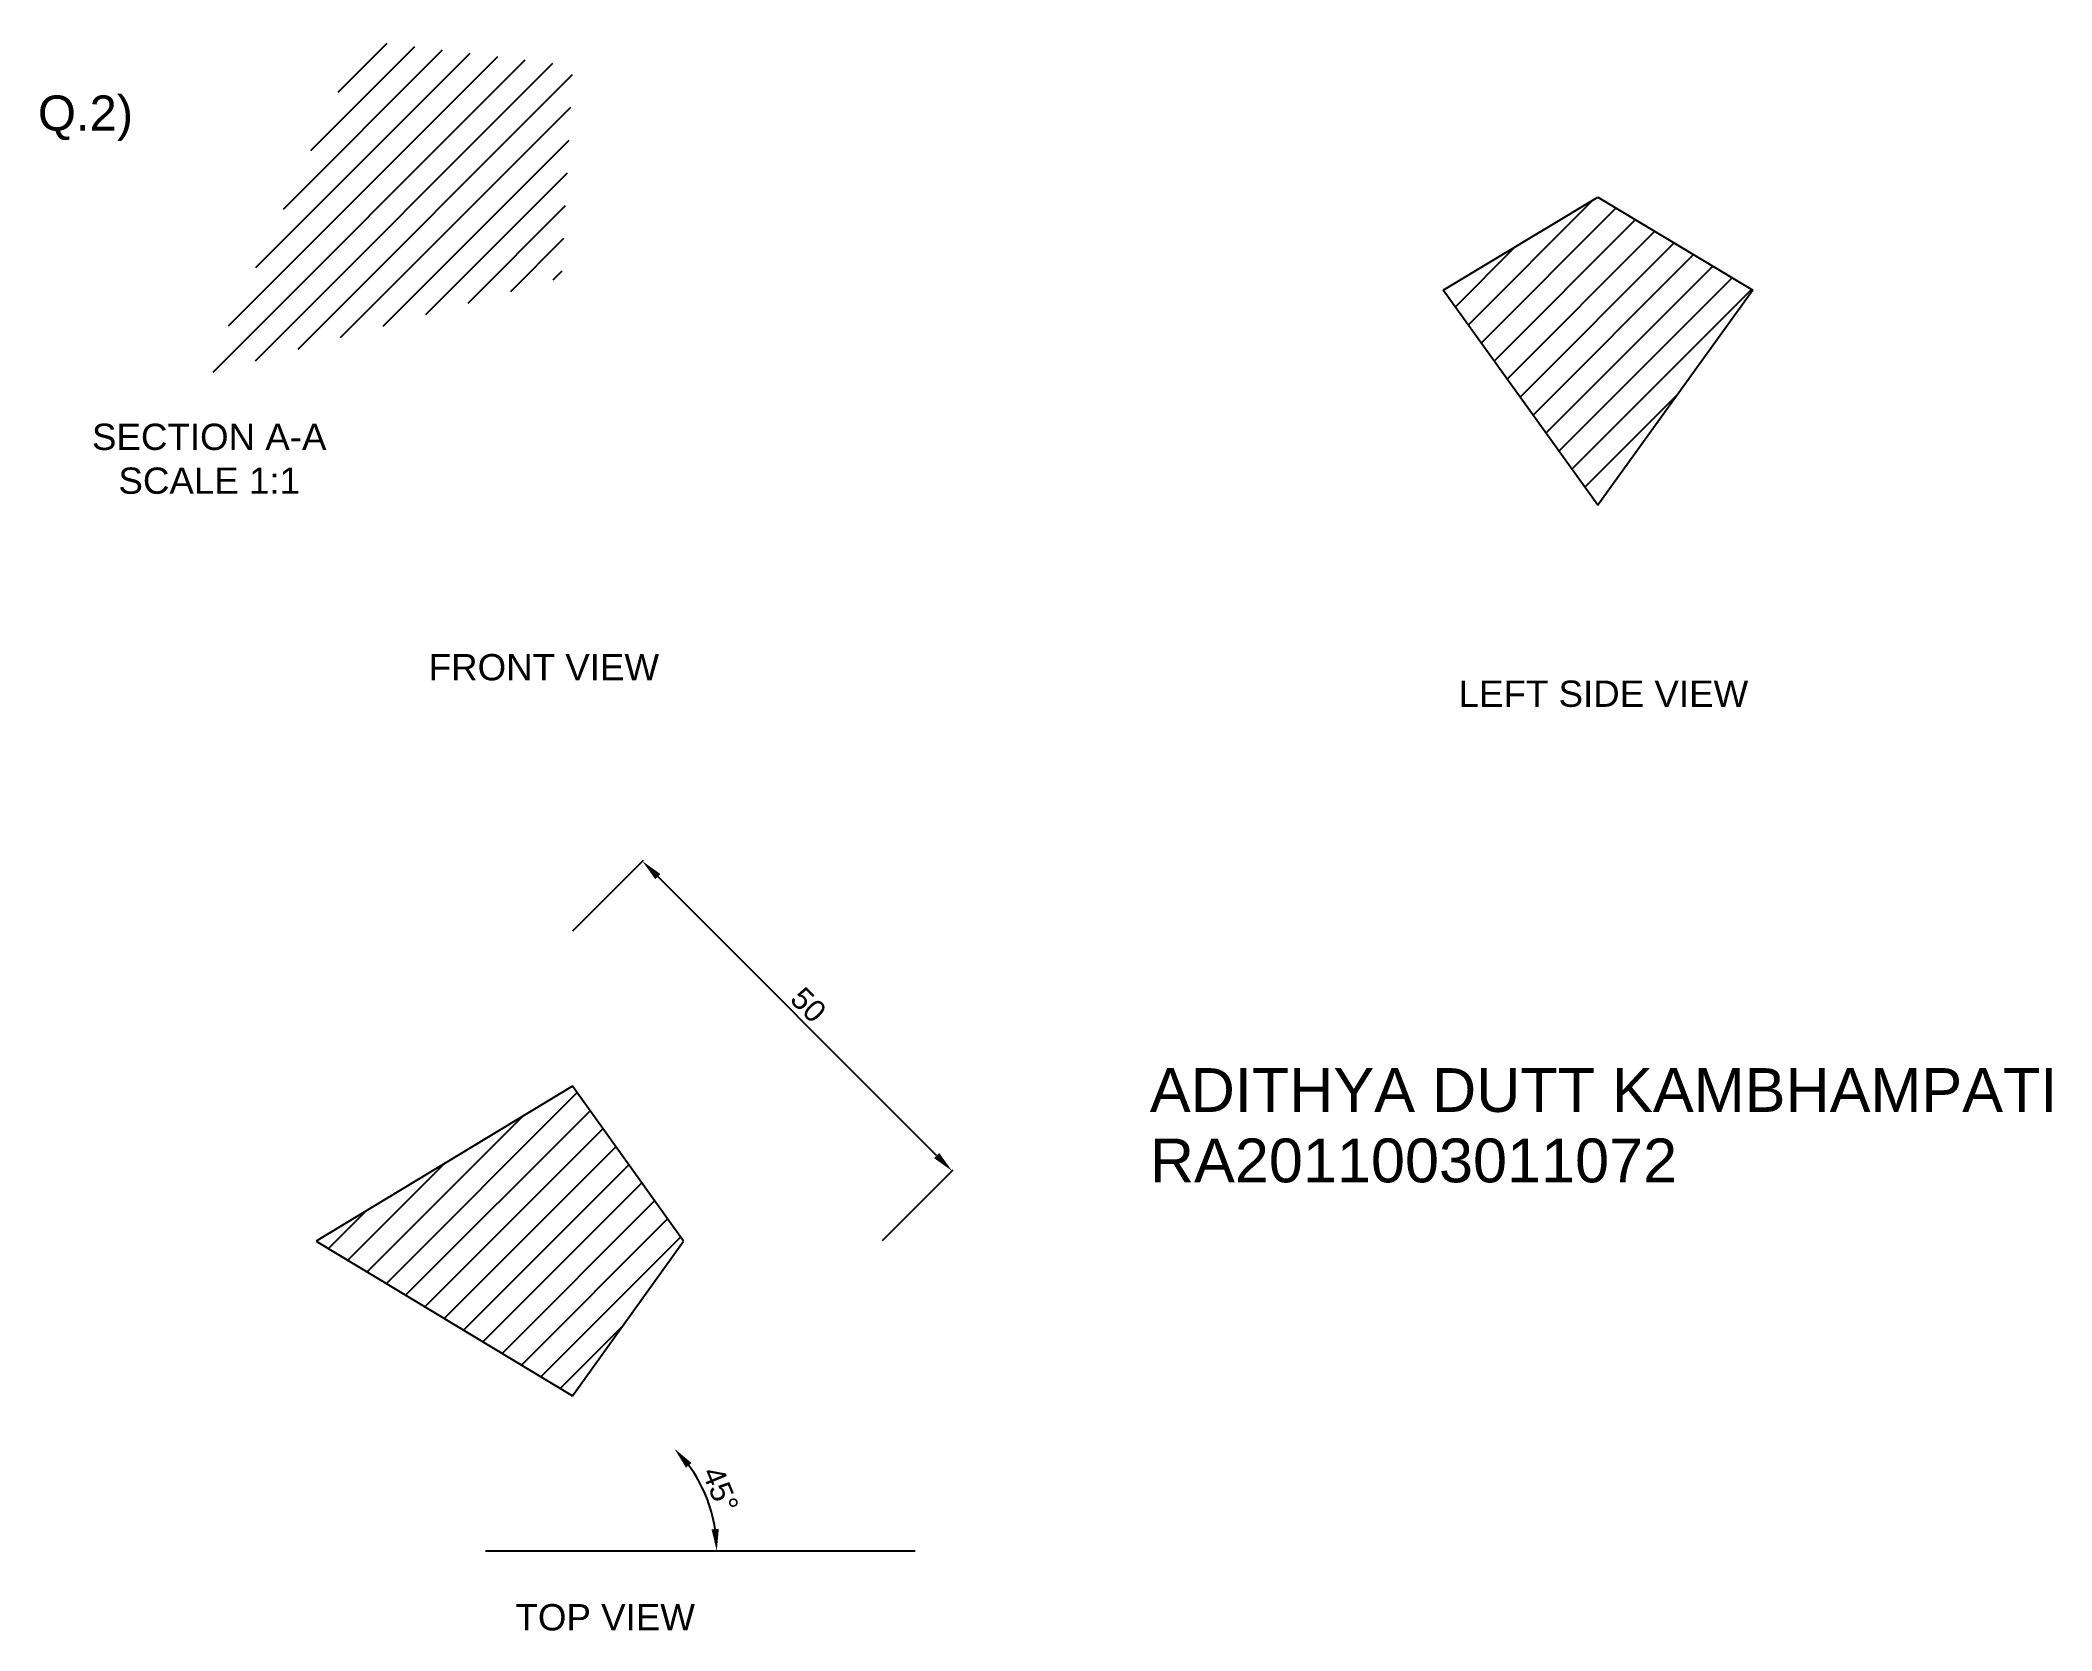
# Paper-space layout 'q2' of a CAD drawing. Header units: millimetres. Extents: x 16 to 246, y 23 to 204.
import ezdxf

# ---------------------------------------------------------------- set-up
doc = ezdxf.new("R2010")
doc.units = ezdxf.units.MM
doc.header["$MEASUREMENT"] = 0
doc.header["$PDMODE"] = 33
doc.header["$PDSIZE"] = 5
doc.layers.add('MD_Annotation', color=7, linetype='Continuous', lineweight=25)
doc.layers.add('MD_Hatching', color=7, linetype='Continuous', lineweight=25)
doc.styles.get("Standard").update_dxf_attribs({"font": 'arial.ttf'})
doc.dimstyles.new('', dxfattribs={"dimtxt": 2.5, "dimasz": 2.5, "dimexe": 0.18, "dimexo": 0.0625, "dimgap": 0.53, "dimtad": 1, "dimdec": 0, "dimdsep": 46, "dimtxsty": 'Standard', "dimcen": 2.5, "dimadec": 0, "dimazin": 0, "dimtfac": 1, "dimtdec": 0, "dimtmove": 0, "dimatfit": 3, "dimfxl": 1, "dimtolj": 1, "dimtzin": 0, "dimarcsym": 0})
pattern_1 = [(45, (0, 0), (-1.767766952966369, 1.767766952966369), [])]

# ---------------------------------------------------------------- blocks, each defined once
blk = doc.blocks.new('*D12')
at = {"color": 0, "linetype": 'ByBlock', "lineweight": -2, "transparency": 16777216}
for p, q in [((76.66827982342818, 102.6956440103795), (84.74139792793815, 110.7687621148895)), ((118.2016908136861, 77.05391078791442), (86.38188566029095, 108.8737159413096)), ((112.0236188827561, 67.34030495105162), (120.0967369872661, 75.41342305556165))]:
    blk.add_line(p, q, dxfattribs=at)
at = {"color": 0, "transparency": 16777216}
for points in [[(86.67651348578534, 109.1683437668039), (86.08725783479656, 108.5790881158152), (84.61411870732456, 110.6414828942759)], [(118.4963186391805, 77.3485386134088), (117.9070629881917, 76.75928296242003), (119.9694577666525, 75.28614383494806)]]:
    blk.add_solid(points, dxfattribs=at)
at = {"layer": 'Defpoints', "color": 0, "transparency": 16777216}
for p in [(84.61411870732456, 110.6414828942759), (76.62408564960401, 102.6514498365553), (111.9794247089319, 67.29611077722745)]:
    blk.add_point(p, dxfattribs=at)
at = {"color": 0, "transparency": 16777216, "insert": (103.5691288857891, 94.2411540134126), "char_height": 2.5, "attachment_point": 5, "rotation": 315.00000000000006}
blk.add_mtext('\\A1;50', dxfattribs=at)
blk = doc.blocks.new('*D13')
at = {"color": 0, "linetype": 'ByBlock', "lineweight": -2, "transparency": 16777216}
blk.add_arc((76.62408564960424, 31.94077171790195), 16.48569561812024, 8.697058336880575, 36.30294166311793, dxfattribs=at)
at = {"color": 0, "transparency": 16777216}
for points in [[(89.59375357298565, 41.42976289880269), (90.22599222921613, 41.97264292791808), (88.28123281375473, 43.59791888205182)], [(93.33569018970628, 34.4651679368185), (92.50475579859919, 34.40198184562792), (93.10978126772447, 31.94077171790195)]]:
    blk.add_solid(points, dxfattribs=at)
at = {"layer": 'Defpoints', "color": 0, "transparency": 16777216}
for p in [(111.9794247089321, 67.29611077722802), (92.54804481148715, 36.20758371563451), (66.7208737189378, 31.94077171790195), (76.62408564960424, 31.94077171790195), (115.7391131093693, 31.94077171790196)]:
    blk.add_point(p, dxfattribs=at)
at = {"color": 0, "transparency": 16777216, "insert": (93.51908186325376, 38.93890828583742), "char_height": 2.5, "attachment_point": 5, "rotation": 292.4999999999993}
blk.add_mtext('\\A1;45°', dxfattribs=at)

psp = doc.layouts.new('q2')

# ---------------------------------------------------------------- hatches: boundary and pattern name
h = psp.add_hatch()
h.set_pattern_fill('ANSI31', color=256, scale=20)
h.set_pattern_definition(pattern_1)
h.paths.add_polyline_path([(211.3800119917194, 175.7856724251891), (193.70234246206, 186.4146495425132), (176.0246729323915, 175.7856724251891), (193.7023424620472, 151.245251368752)])
h.paths.add_polyline_path([(76.62408564960398, 84.97378030690322), (47.3779506918199, 67.29611077723348), (76.62408564960401, 49.61844124757535), (89.2912073147761, 67.29611077724199)])
at = {"layer": 'MD_Hatching'}
h = psp.add_hatch(dxfattribs=at)
h.set_pattern_fill('ANSI31', color=256, scale=20, style=0)
h.set_pattern_definition(pattern_1)
h.paths.add_polyline_path([(34.77902595556127, 166.2009584395473), (75.40898209575425, 177.2270358540208), (76.70759790405536, 201.4028453249413), (52.67197038201185, 204.3088350381714)], flags=0)

# ---------------------------------------------------------------- linework, layer by layer
for p, q in [((176.0246729323915, 175.7856724251891), (193.70234246206, 186.4146495425132)), ((193.70234246206, 186.4146495425132), (211.3800119917194, 175.7856724251891)), ((193.7023424620636, 151.2452513687292), (176.0246729323915, 175.7856724251891)), ((211.3800119917194, 175.7856724251891), (193.7023424620636, 151.2452513687747)), ((76.62408564960401, 84.97378030690322), (47.37795069181993, 67.29611077723348)), ((89.2912073147761, 67.296110777242), (76.62408564960401, 84.97378030690322)), ((47.37795069181993, 67.29611077723348), (76.62408564960401, 49.61844124757534)), ((76.62408564960401, 49.61844124757534), (89.2912073147761, 67.296110777242)), ((66.72087371893781, 31.94077171790195), (115.7391131093693, 31.94077171790195))]:
    psp.add_line(p, q)

# ---------------------------------------------------------------- texts
for s, height, p in [('Q.2)', 4, (15.60764677039515, 194.0068010546214)), ('FRONT VIEW', 3, (60.21534775099872, 131.275682465436)), ('LEFT SIDE VIEW', 3, (177.7924371407041, 128.2491812424093)), ('ADITHYA DUTT KAMBHAMPATI', 5, (142.5468461821451, 82.0262524174139)), ('RA2011003011072', 5, (142.5468461821451, 73.99419239012877)), ('TOP VIEW', 3, (70.12817127661037, 22.87190773711279))]:
    psp.add_text(s, height=height).set_placement(p)
at = {"layer": 'MD_Annotation', "insert": (35.16562446439437, 160.5581920784836), "char_height": 3, "width": 28.10300136425648, "attachment_point": 2}
psp.add_mtext('SECTION A-A\\PSCALE 1:1', dxfattribs=at)

# ---------------------------------------------------------------- dimensions: what is measured, and where the dimension line sits
dim = psp.add_aligned_dim(p1=(111.9794247089319, 67.29611077722745), p2=(76.62408564960401, 102.6514498365553), distance=-11.299613114037806, dimstyle='', override={"dimlfac": -1})
dim.commit()
dim.dimension.update_dxf_attribs({"geometry": '*D12', "text_midpoint": (103.5691288857891, 94.2411540134126)})
dim = psp.add_angular_dim_2l(base=(92.54804481148715, 36.20758371563451), line1=((111.9794247089321, 67.29611077722802), (76.62408564960424, 31.94077171790195)), line2=((66.72087371893781, 31.94077171790195), (115.7391131093693, 31.94077171790195)), dimstyle='')
dim.commit()
dim.dimension.update_dxf_attribs({"geometry": '*D13', "text_midpoint": (93.51908186325377, 38.93890828583742)})

doc.saveas('drawing.dxf')
